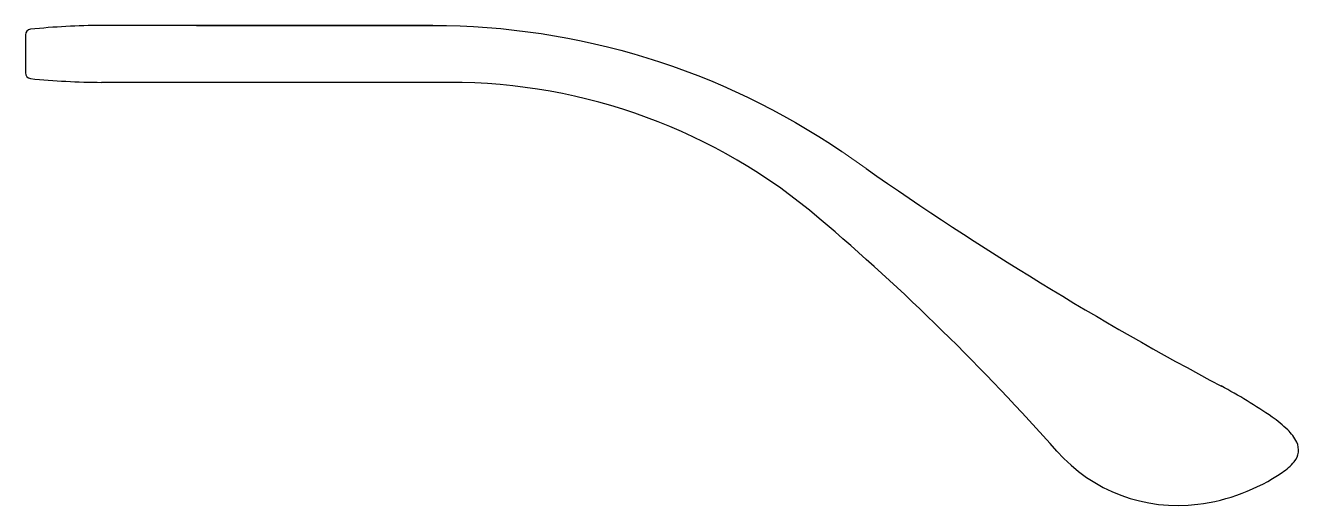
# Model space of a CAD drawing. Header units: millimetres. Extents: x 1936.5 to 2003.5, y 1707.8 to 1733.1.
import ezdxf

# ---------------------------------------------------------------- set-up
doc = ezdxf.new("R2010")
doc.units = ezdxf.units.MM
doc.layers.add('绘图层', color=7, linetype='Continuous', lineweight=15)

msp = doc.modelspace()

# ---------------------------------------------------------------- linework, layer by layer
for p, q in [((1957.952, 1733.074), (1940.516, 1733.074)), ((1958.84, 1730.074), (1940.516, 1730.074))]:
    msp.add_line(p, q)
at = {"color": 1, "ltscale": 1000}
msp.add_line((1936.516, 1732.324), (1936.516, 1730.824), dxfattribs=at)
at = {"color": 3, "ltscale": 1000}
msp.add_line((1936.516, 1732.249), (1936.516, 1730.899), dxfattribs=at)
at = {"color": 7}
for points in [[(1940.516, 1733.074, 0.023644), (1936.785, 1732.874, 0.383559), (1936.516, 1732.576), (1936.516, 1730.573, 0.383559), (1936.785, 1730.274, 0.023644), (1940.516, 1730.074)], [(1945.516, 1733.074), (1957.952, 1733.074, -0.150808), (1979.477, 1726.431)], [(1990.808, 1710.633, 0.035097), (1978.298, 1722.908, 0.178287), (1958.84, 1730.074), (1945.516, 1730.074)], [(2003.292, 1710.081, 0.301317), (2003.424, 1711.118, 0.086358), (2002.95, 1711.766, 0.039974), (2002.131, 1712.439, 0.029835), (1999.448, 1714.075)], [(1990.808, 1710.633, 0.24803), (1998.228, 1707.842, 0.118331), (2002.665, 1709.522)]]:
    msp.add_lwpolyline(points, format="xyb", dxfattribs=at)
for centre, radius, start, end in [((2084.009, 1872.976), 180, 235, 241.98624), ((2000.854, 1712.184), 3.22, 304.23807, 319.22228)]:
    msp.add_arc(centre, radius, start, end, dxfattribs=at)
at = {"layer": '绘图层', "lineweight": 9}
msp.add_line((1979.477, 1726.431), (1980.766, 1725.529), dxfattribs=at)

doc.saveas('drawing.dxf')
